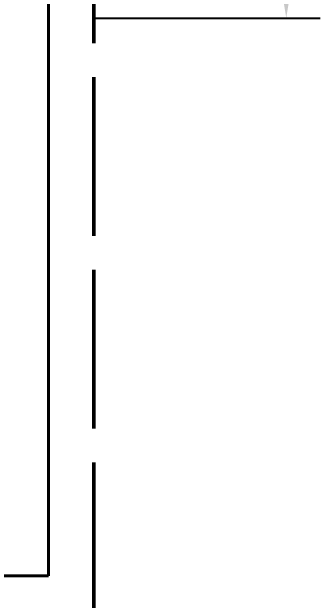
# Model space of a CAD drawing. Header units: millimetres. Extents: x -1812 to 9712, y -2698 to 3255.
# Drawn here: x 9231 to 9712, y -126 to 790 of the extents above; entities that cross this region are included whole.
import ezdxf

# ---------------------------------------------------------------- set-up
doc = ezdxf.new("R2010")
doc.units = ezdxf.units.MM
doc.linetypes.add('DASH_247_53', pattern=[299.861111, 246.944444, -52.916667])
doc.layers.add('DIMENSIONS', color=7, linetype='Continuous')
doc.layers.add('GEOFAB', color=5, linetype='Continuous')
doc.styles.add('ARIAL', font='arial.ttf')
doc.dimstyles.get("Standard").update_dxf_attribs({"dimtxt": 2.5, "dimasz": 2.5, "dimexe": 1.25, "dimexo": 0.625, "dimtad": 1, "dimcen": 2.5, "dimazin": 3, "dimtfac": 1, "dimtmove": 0, "dimatfit": 3})

msp = doc.modelspace()

# ---------------------------------------------------------------- linework, layer by layer
at = {"layer": 'GEOFAB', "color": 5, "linetype": 'DASH_247_53', "lineweight": 50}
msp.add_line((9358.75, -158.75), (9358.75, 1350.56), dxfattribs=at)
at = {"layer": 'GEOFAB', "color": 6, "lineweight": 40}
for p, q in [((9288.19, -88.19), (9288.19, 1280)), ((-88.19, -88.19), (9288.19, -88.19))]:
    msp.add_line(p, q, dxfattribs=at)

# ---------------------------------------------------------------- dimensions: what is measured, and where the dimension line sits
at = {"layer": 'DIMENSIONS'}
msp.add_linear_dim(base=(9658.61, 780), p1=(9358.75, 780), p2=(9358.75, 1280), angle=90, dimstyle='Standard', override={"dimtxt": 101.035556, "dimasz": 79.375, "dimexe": 52.916667, "dimexo": 0, "dimgap": 44.097222, "dimtad": 1, "dimtih": 0, "dimtoh": 0, "dimdec": 0, "dimtxsty": 'ARIAL', "dimclrd": 7, "dimclre": 7, "dimclrt": 7}, dxfattribs=at).render()

doc.saveas('drawing.dxf')
